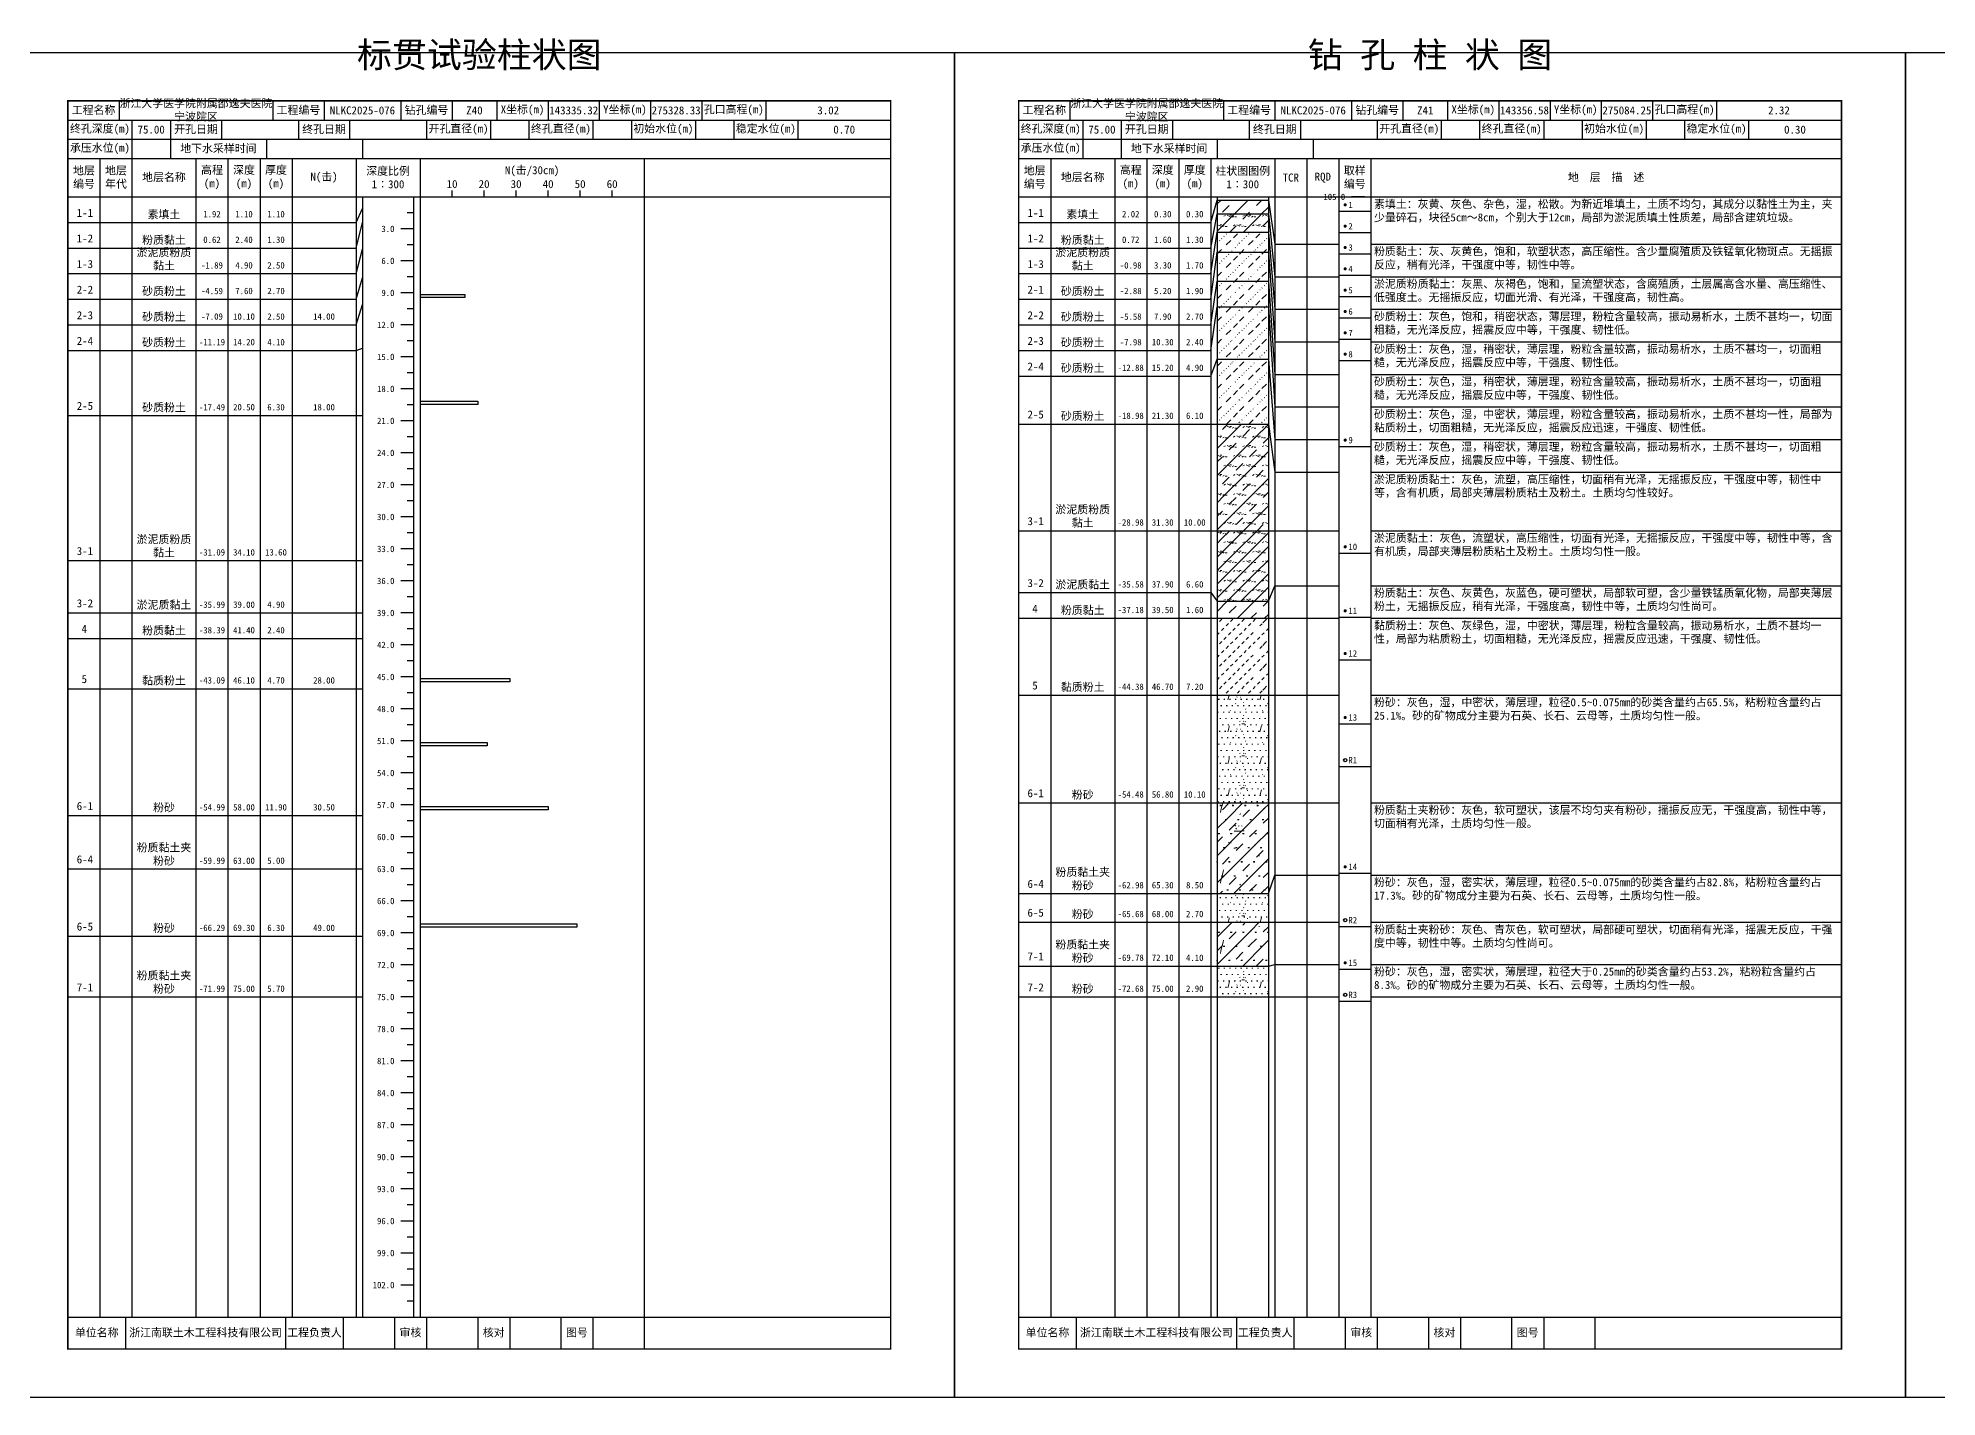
# Model space of a CAD drawing. Extents: x 297 to 65340, y 0 to 425.
# Drawn here: x 44264 to 44857, y 0 to 425 of the extents above; entities that cross this region are included whole.
import ezdxf
from ezdxf.enums import TextEntityAlignment as Align

# ---------------------------------------------------------------- set-up
doc = ezdxf.new("R2010")
doc.units = 0
doc.layers.get('0').update_dxf_attribs({"linetype": 'CONTINUOUS'})
doc.layers.add('FRAME', color=7, linetype='CONTINUOUS')
doc.layers.add('STRATUM', color=7, linetype='CONTINUOUS')
doc.layers.add('HATCH', color=7, linetype='CONTINUOUS', lineweight=13)
doc.styles.add('ST', font='')
doc.styles.get('ST').set_extended_font_data('SimSun')
pattern_1 = [(45, (0, 0), (-4.2426407, 4.2426407), [10, 0]), (45, (1.061, -3.182), (-2.12132034, 6.363961), [3, -3])]
pattern_2 = [(45, (0, 0), (-4.2426407, 4.2426407), [10, 0]), (45, (1.061, -3.182), (-2.12132034, 6.363961), [3, -3]), (26.565, (1.0741, -0.2536), (5.99982296, 5.99981224), [0.567, -12.849]), (0, (0.507, -0.2536), (0, 6), [0.567, -5.433]), (26.565, (-1.5813, 0), (5.99982296, 5.99981224), [0.567, -12.849]), (0, (-1.074, 0.2536), (0, 6), [0.567, -5.433]), (153.435, (0.5071, -0.2536), (-5.9998176, -5.36e-06), [1.134, -12.2826]), (26.565, (4.0741, 2.7464), (5.99982296, 5.99981224), [0.567, -12.849]), (0, (3.507, 2.7464), (0, 6), [0.567, -5.433]), (26.565, (1.4187, 3), (5.99982296, 5.99981224), [0.567, -12.849]), (0, (1.926, 3.2536), (0, 6), [0.567, -5.433]), (153.435, (3.5071, 2.7464), (-5.9998176, -5.36e-06), [1.134, -12.2826])]
pattern_3 = [(45.000006, (0, 0), (-7.3e-07, 6.99998237), [1.971956, -7.927535]), (45.000006, (2.813, 2.829), (-7.3e-07, 6.99998237), [1.99367, -7.905828]), (45.000006, (5.0675, 5.082), (-7.3e-07, 6.99998237), [1.813609, -8.085882]), (26.565052, (0, 3.5), (7.00000042, 7.00000017), [0.0965, -15.555976]), (36.869899, (0.7, 4.2), (6.999999835, 7.000000165), [0.197747, -34.802253]), (315.00001, (3.5, 6.976), (6.99998237, 1.2e-06), [0.033054, -9.866441]), (26.565052, (3.5, 0), (7.00000042, 7.00000017), [0.144749, -15.507727]), (26.565052, (4.2, 0.7), (7.00000042, 7.00000017), [0.10528, -15.547196]), (90.000004, (4.55, 1.05), (-7, -5e-07), [0.028767, -6.971233]), (26.565052, (4.9, 1.4), (7.00000042, 7.00000017), [0.091014, -31.213938]), (36.869899, (5.6, 2.1), (6.999999835, 7.000000165), [0.110692, -34.889308]), (45.000002, (6.3, 2.8), (-2.4e-07, 6.99998237), [0.109112, -9.790383]), (315.00001, (6.914, 3.548), (6.99998237, 1.2e-06), [0.033054, -9.866441]), (36.869898, (1.4, 4.9), (6.999999957, 7.000000043), [0.10224, -34.89776]), (53.130103, (2.1, 5.6), (13.999999763, 21.00000016), [0.134384, -34.865616]), (53.130103, (2.8, 6.3), (13.999999763, 21.00000016), [0.126246, -34.873754])]
pattern_4 = [(82.875, (-0.8346, -1.206), (0.00036925, 10.00017644), [0.08929, -80.53371]), (143.13, (-0.7336, -1.2818), (-29.99996427, 20.00005359), [0.12627, -49.87373]), (172.875, (-0.5564, -1.304), (-70.000245666, 9.99966033), [0.17857, -80.44443]), (206.565, (-0.378, -1.2147), (-9.99970493, -9.99968706), [0.19954, -22.16046]), (243.435, (-0.2887, -1.0363), (8.93e-06, -9.999696), [0.19954, -22.16146]), (255.964, (-0.1994, -0.679), (-0.00020004, -9.99950129), [0.36813, -40.86287]), (255.964, (0.1106, 0.561), (-0.00020004, -9.99950129), [1.27838, -39.95262]), (255.964, (0.179, 0.835), (-0.00020004, -9.99950129), [0.28235, -40.94865]), (216.87, (0.3694, 1.0892), (-9.99998214, -10.00001786), [0.12627, -49.87373]), (243.435, (0.2683, 1.0135), (8.93e-06, -9.999696), [0.19954, -22.16146]), (206.565, (0.548, 1.1785), (-9.99970493, -9.99968706), [0.19954, -22.16046]), (172.875, (0.725, 1.1563), (-70.000245666, 9.99966033), [0.17857, -80.44443]), (143.13, (0.826, 1.0806), (-29.99996427, 20.00005359), [0.12627, -49.87373]), (82.875, (0.815, 0.992), (0.00036925, 10.00017644), [0.08929, -80.53371]), (0, (-0.33, 0.34), (0, 10), [0.89286, -9.10714]), (0, (0.025, 0), (1, 2), [0, -1.75]), (0, (0, 0.025), (1, 2), [0, -1.75]), (0, (0, 0), (1, 2), [0, -1.75]), (0, (-0.025, 0), (1, 2), [0, -1.75]), (0, (0, -0.025), (1, 2), [0, -1.75])]
pattern_5 = [(82.875, (-1.8361, -2.6533), (0.00081235, 22.00038817), [0.196438, -177.174162]), (143.13, (-1.614, -2.82), (-65.9999214, 44.0001179), [0.277794, -109.722206]), (172.875, (-1.224, -2.8687), (-154.00054047, 21.99925272), [0.392854, -176.977746]), (206.565, (-0.831, -2.672), (-21.9993508, -21.9993115), [0.438988, -48.753012]), (243.435, (-0.635, -2.28), (1.96e-05, -21.9993312), [0.438988, -48.755212]), (255.964, (-0.4387, -1.494), (-0.0004401, -21.9989028), [0.809886, -89.898314]), (255.964, (0.2434, 1.2344), (-0.0004401, -21.9989028), [2.812436, -87.895764]), (255.964, (0.394, 1.837), (-0.0004401, -21.9989028), [0.62117, -90.08703]), (216.87, (0.8126, 2.3963), (-21.9999607, -22.0000393), [0.277794, -109.722206]), (243.435, (0.59, 2.23), (1.96e-05, -21.9993312), [0.438988, -48.755212]), (206.565, (1.205, 2.593), (-21.9993508, -21.9993115), [0.438988, -48.753012]), (172.875, (1.595, 2.544), (-154.00054047, 21.99925272), [0.392854, -176.977746]), (143.13, (1.8173, 2.3772), (-65.9999214, 44.0001179), [0.277794, -109.722206]), (82.875, (1.793, 2.1823), (0.00081235, 22.00038817), [0.196438, -177.174162]), (0, (-0.725, 0.748), (0, 22), [1.964292, -20.035708]), (0, (0.055, 0), (2.2, 4.4), [0, -3.85]), (0, (0, 0.055), (2.2, 4.4), [0, -3.85]), (0, (0, 0), (2.2, 4.4), [0, -3.85]), (0, (-0.055, 0), (2.2, 4.4), [0, -3.85]), (0, (0, -0.055), (2.2, 4.4), [0, -3.85])]

# ---------------------------------------------------------------- blocks, each defined once
blk = doc.blocks.new('SolidCircle')
at = {"const_width": 0.5}
blk.add_lwpolyline([(-0.25, 0, 1), (0.25, 0, 1)], format="xyb", close=True, dxfattribs=at)

msp = doc.modelspace()

# ---------------------------------------------------------------- hatches: boundary and pattern name
at = {"layer": 'HATCH'}
h = msp.add_hatch(dxfattribs=at)
h.set_pattern_fill('FZNT', color=256, style=0)
h.set_pattern_definition(pattern_1)
h.paths.add_polyline_path([(44648, 374), (44632, 374), (44632, 369.67), (44648, 369.67)])
h = msp.add_hatch(dxfattribs=at)
h.set_pattern_fill('YNFNT', color=256, style=0)
h.set_pattern_definition(pattern_2)
h.paths.add_polyline_path([(44648, 369.67), (44632, 369.67), (44632, 364), (44648, 364)])
h = msp.add_hatch(dxfattribs=at)
h.set_pattern_fill('SZFT', color=256, style=0)
h.set_pattern_definition(pattern_3)
h.paths.add_polyline_path([(44648, 364), (44632, 364), (44632, 357.67), (44648, 357.67)])
h = msp.add_hatch(dxfattribs=at)
h.set_pattern_fill('SZFT', color=256, style=0)
h.set_pattern_definition(pattern_3)
h.paths.add_polyline_path([(44648, 357.67), (44632, 357.67), (44632, 348.67), (44648, 348.67)])
h = msp.add_hatch(dxfattribs=at)
h.set_pattern_fill('SZFT', color=256, style=0)
h.set_pattern_definition(pattern_3)
h.paths.add_polyline_path([(44648, 348.67), (44632, 348.67), (44632, 340.67), (44648, 340.67)])
h = msp.add_hatch(dxfattribs=at)
h.set_pattern_fill('SZFT', color=256, style=0)
h.set_pattern_definition(pattern_3)
h.paths.add_polyline_path([(44648, 340.67), (44632, 340.67), (44632, 324.33), (44648, 324.33)])
h = msp.add_hatch(dxfattribs=at)
h.set_pattern_fill('SZFT', color=256, style=0)
h.set_pattern_definition(pattern_3)
h.paths.add_polyline_path([(44648, 324.33), (44632, 324.33), (44632, 304), (44648, 304)])
h = msp.add_hatch(dxfattribs=at)
h.set_pattern_fill('YNFNT', color=256, style=0)
h.set_pattern_definition(pattern_2)
h.paths.add_polyline_path([(44648, 304), (44632, 304), (44632, 270.67), (44648, 270.67)])
h = msp.add_hatch(dxfattribs=at)
h.set_pattern_fill('YNNT', color=256, style=0)
h.set_pattern_definition([(45, (0, 0), (-2.12132034, 2.12132034), [10, 0]), (26.565, (1.0741, -0.2536), (5.99982296, 5.99981224), [0.567, -12.849]), (0, (0.507, -0.2536), (0, 6), [0.567, -5.433]), (26.565, (-1.5813, 0), (5.99982296, 5.99981224), [0.567, -12.849]), (0, (-1.074, 0.2536), (0, 6), [0.567, -5.433]), (153.435, (0.5071, -0.2536), (-5.9998176, -5.36e-06), [1.134, -12.2826]), (26.565, (4.0741, 2.7464), (5.99982296, 5.99981224), [0.567, -12.849]), (0, (3.507, 2.7464), (0, 6), [0.567, -5.433]), (26.565, (1.4187, 3), (5.99982296, 5.99981224), [0.567, -12.849]), (0, (1.926, 3.2536), (0, 6), [0.567, -5.433]), (153.435, (3.5071, 2.7464), (-5.9998176, -5.36e-06), [1.134, -12.2826])])
h.paths.add_polyline_path([(44648, 270.67), (44632, 270.67), (44632, 248.67), (44648, 248.67)])
h = msp.add_hatch(dxfattribs=at)
h.set_pattern_fill('FZNT', color=256, style=0)
h.set_pattern_definition(pattern_1)
h.paths.add_polyline_path([(44648, 248.67), (44632, 248.67), (44632, 243.33), (44648, 243.33)])
h = msp.add_hatch(dxfattribs=at)
h.set_pattern_fill('NZFT', color=256, style=0)
h.set_pattern_definition([(45.000005, (0, 0), (-6e-07, 6.99998237), [0.947297, -8.952198]), (45.000005, (1.4, 1.4), (-6e-07, 6.99998237), [0.986898, -8.912597]), (45.000005, (2.8, 2.8), (-6e-07, 6.99998237), [1.060182, -8.839313]), (45.000005, (4.2, 4.2), (-6e-07, 6.99998237), [0.949178, -8.950318]), (45.000005, (5.6, 5.6), (-6e-07, 6.99998237), [1.036501, -8.862994]), (45.000005, (3.5, 0), (-6e-07, 6.99998237), [1.013348, -8.886147]), (45.000005, (4.9, 1.4), (-6e-07, 6.99998237), [1.078956, -12.120371]), (45.000005, (6.3, 2.8), (-6e-07, 6.99998237), [0.998824, -8.900671]), (45.000003, (0.7, 4.2), (-3.7e-07, 6.99998237), [1.05533, -8.844165]), (45.000003, (2.1, 5.6), (-3.7e-07, 6.99998237), [1.036501, -8.862994])])
h.paths.add_polyline_path([(44648, 243.33), (44632, 243.33), (44632, 219.33), (44648, 219.33)])
h = msp.add_hatch(dxfattribs=at)
h.set_pattern_fill('FS', color=256, style=0)
h.set_pattern_definition(pattern_4)
h.paths.add_polyline_path([(44648, 219.33), (44632, 219.33), (44632, 185.67), (44648, 185.67)])
h = msp.add_hatch(dxfattribs=at)
h.set_pattern_fill('FZNT', color=256, style=0)
h.set_pattern_definition(pattern_1)
h.paths.add_polyline_path([(44648, 185.67), (44632, 185.67), (44632, 157.33), (44648, 157.33)])
h = msp.add_hatch(dxfattribs=at)
h.set_pattern_fill('FS', color=256, scale=2.2, style=0)
h.set_pattern_definition(pattern_5)
h.paths.add_polyline_path([(44648, 185.67), (44632, 185.67), (44632, 157.33), (44648, 157.33)])
h = msp.add_hatch(dxfattribs=at)
h.set_pattern_fill('FS', color=256, style=0)
h.set_pattern_definition(pattern_4)
h.paths.add_polyline_path([(44648, 157.33), (44632, 157.33), (44632, 148.33), (44648, 148.33)])
h = msp.add_hatch(dxfattribs=at)
h.set_pattern_fill('FZNT', color=256, style=0)
h.set_pattern_definition(pattern_1)
h.paths.add_polyline_path([(44648, 148.33), (44632, 148.33), (44632, 134.67), (44648, 134.67)])
h = msp.add_hatch(dxfattribs=at)
h.set_pattern_fill('FS', color=256, scale=2.2, style=0)
h.set_pattern_definition(pattern_5)
h.paths.add_polyline_path([(44648, 148.33), (44632, 148.33), (44632, 134.67), (44648, 134.67)])
h = msp.add_hatch(dxfattribs=at)
h.set_pattern_fill('FS', color=256, style=0)
h.set_pattern_definition(pattern_4)
h.paths.add_polyline_path([(44648, 134.67), (44632, 134.67), (44632, 125), (44648, 125)])

# ---------------------------------------------------------------- linework, layer by layer
at = {"layer": 'FRAME', "color": 245, "linetype": 'Continuous'}
for points in [[(44253, 0), (44550, 0), (44550, 420), (44253, 420)], [(44550, 0), (44847, 0), (44847, 420), (44550, 420)], [(44847, 0), (45144, 0), (45144, 420), (44847, 420)]]:
    msp.add_lwpolyline(points, close=True, dxfattribs=at)
at = {"layer": 'FRAME', "linetype": 'Continuous', "const_width": 0.5}
for points in [[(44273, 15), (44530, 15), (44530, 405), (44273, 405)], [(44570, 15), (44827, 15), (44827, 405), (44570, 405)]]:
    msp.add_lwpolyline(points, close=True, dxfattribs=at)
at = {"layer": 'FRAME', "color": 0, "linetype": 'Continuous'}
for points in [[(44289, 405), (44289, 399)], [(44337, 405), (44337, 399)], [(44353, 405), (44353, 399)], [(44377, 405), (44377, 399)], [(44393, 405), (44393, 399)], [(44407, 405), (44407, 399)], [(44423, 405), (44423, 399)], [(44439, 405), (44439, 399)], [(44455, 405), (44455, 399)], [(44471, 405), (44471, 399)], [(44491, 405), (44491, 399)], [(44530, 405), (44530, 399)], [(44586, 405), (44586, 399)], [(44634, 405), (44634, 399)], [(44650, 405), (44650, 399)], [(44674, 405), (44674, 399)], [(44690, 405), (44690, 399)], [(44704, 405), (44704, 399)], [(44720, 405), (44720, 399)], [(44736, 405), (44736, 399)], [(44752, 405), (44752, 399)], [(44768, 405), (44768, 399)], [(44788, 405), (44788, 399)], [(44827, 405), (44827, 399)], [(44273, 399), (44530, 399)], [(44293, 399), (44293, 393)], [(44305, 399), (44305, 393)], [(44321, 399), (44321, 393)], [(44345, 399), (44345, 393)], [(44361, 399), (44361, 393)], [(44385, 399), (44385, 393)], [(44405, 399), (44405, 393)], [(44417, 399), (44417, 393)], [(44437, 399), (44437, 393)], [(44449, 399), (44449, 393)], [(44469, 399), (44469, 393)], [(44481, 399), (44481, 393)], [(44501, 399), (44501, 393)], [(44530, 399), (44530, 393)], [(44570, 399), (44827, 399)], [(44590, 399), (44590, 393)], [(44602, 399), (44602, 393)], [(44618, 399), (44618, 393)], [(44642, 399), (44642, 393)], [(44658, 399), (44658, 393)], [(44682, 399), (44682, 393)], [(44702, 399), (44702, 393)], [(44714, 399), (44714, 393)], [(44734, 399), (44734, 393)], [(44746, 399), (44746, 393)], [(44766, 399), (44766, 393)], [(44778, 399), (44778, 393)], [(44798, 399), (44798, 393)], [(44827, 399), (44827, 393)], [(44273, 393), (44530, 393)], [(44293, 393), (44293, 387)], [(44305, 393), (44305, 387)], [(44335, 393), (44335, 387)], [(44365, 393), (44365, 387)], [(44570, 393), (44827, 393)], [(44590, 393), (44590, 387)], [(44602, 393), (44602, 387)], [(44632, 393), (44632, 387)], [(44662, 393), (44662, 387)], [(44273, 387), (44530, 387)], [(44283, 387), (44283, 25)], [(44293, 387), (44293, 25)], [(44313, 387), (44313, 25)], [(44323, 387), (44323, 25)], [(44333, 387), (44333, 25)], [(44343, 387), (44343, 25)], [(44363, 387), (44363, 25)], [(44383, 387), (44383, 25)], [(44453, 387), (44453, 25)], [(44570, 387), (44827, 387)], [(44580, 387), (44580, 25)], [(44600, 387), (44600, 25)], [(44610, 387), (44610, 25)], [(44620, 387), (44620, 25)], [(44630, 387), (44630, 25)], [(44650, 387), (44650, 25)], [(44660, 387), (44660, 25)], [(44670, 387), (44670, 25)], [(44680, 387), (44680, 25)], [(44827, 387), (44827, 25)], [(44273, 375), (44530, 375)], [(44365, 375), (44365, 25)], [(44381, 375), (44381, 25)], [(44393, 375), (44393, 377)], [(44403, 375), (44403, 377)], [(44413, 375), (44413, 377)], [(44423, 375), (44423, 377)], [(44433, 375), (44433, 377)], [(44443, 375), (44443, 377)], [(44570, 375), (44827, 375)], [(44632, 375), (44632, 25)], [(44648, 375), (44648, 25)], [(44273, 25), (44530, 25)], [(44291, 25), (44291, 15)], [(44341, 25), (44341, 15)], [(44359, 25), (44359, 15)], [(44375, 25), (44375, 15)], [(44385, 25), (44385, 15)], [(44401, 25), (44401, 15)], [(44411, 25), (44411, 15)], [(44427, 25), (44427, 15)], [(44437, 25), (44437, 15)], [(44453, 25), (44453, 15)], [(44570, 25), (44827, 25)], [(44588, 25), (44588, 15)], [(44638, 25), (44638, 15)], [(44656, 25), (44656, 15)], [(44672, 25), (44672, 15)], [(44682, 25), (44682, 15)], [(44698, 25), (44698, 15)], [(44708, 25), (44708, 15)], [(44724, 25), (44724, 15)], [(44734, 25), (44734, 15)], [(44750, 25), (44750, 15)]]:
    msp.add_lwpolyline(points, dxfattribs=at)
at = {"layer": 'STRATUM', "linetype": 'Continuous'}
for points in [[(44630, 367), (44632, 374), (44648, 374), (44650, 360.23)], [(44678, 375), (44674, 375)], [(44363, 367), (44365, 371.33)], [(44381, 370), (44379, 370)], [(44630, 359), (44632, 369.67), (44648, 369.67), (44650, 350.06)], [(44670, 370.5), (44680, 370.5)], [(44273, 367), (44283, 367)], [(44283, 367), (44293, 367)], [(44293, 367), (44313, 367)], [(44313, 367), (44323, 367)], [(44323, 367), (44333, 367)], [(44333, 367), (44343, 367)], [(44343, 367), (44363, 367)], [(44363, 359), (44365, 367)], [(44381, 365), (44377, 365)], [(44570, 367), (44580, 367)], [(44580, 367), (44600, 367)], [(44600, 367), (44610, 367)], [(44610, 367), (44620, 367)], [(44620, 367), (44630, 367)], [(44630, 351), (44632, 364), (44648, 364), (44650, 339.88)], [(44670, 363.83), (44680, 363.83)], [(44273, 359), (44283, 359)], [(44283, 359), (44293, 359)], [(44293, 359), (44313, 359)], [(44313, 359), (44323, 359)], [(44323, 359), (44333, 359)], [(44333, 359), (44343, 359)], [(44343, 359), (44363, 359)], [(44363, 351), (44365, 358.67)], [(44381, 360), (44379, 360)], [(44570, 359), (44580, 359)], [(44580, 359), (44600, 359)], [(44600, 359), (44610, 359)], [(44610, 359), (44620, 359)], [(44620, 359), (44630, 359)], [(44630, 343), (44632, 357.67), (44648, 357.67), (44650, 329.7)], [(44650, 360.23), (44660, 360.23)], [(44660, 360.23), (44670, 360.23)], [(44670, 357.17), (44680, 357.17)], [(44680, 360.23), (44827, 360.23)], [(44273, 351), (44283, 351)], [(44283, 351), (44293, 351)], [(44293, 351), (44313, 351)], [(44313, 351), (44323, 351)], [(44323, 351), (44333, 351)], [(44333, 351), (44343, 351)], [(44343, 351), (44363, 351)], [(44381, 355), (44377, 355)], [(44570, 351), (44580, 351)], [(44580, 351), (44600, 351)], [(44600, 351), (44610, 351)], [(44610, 351), (44620, 351)], [(44620, 351), (44630, 351)], [(44650, 350.06), (44660, 350.06)], [(44660, 350.06), (44670, 350.06)], [(44670, 350.5), (44680, 350.5)], [(44680, 350.06), (44827, 350.06)], [(44363, 343), (44365, 349.67)], [(44381, 345), (44377, 345)], [(44381, 350), (44379, 350)], [(44383, 344.5), (44397, 344.5), (44397, 343.5), (44383, 343.5)], [(44630, 335), (44632, 348.67), (44648, 348.67), (44650, 319.53)], [(44273, 343), (44283, 343)], [(44283, 343), (44293, 343)], [(44293, 343), (44313, 343)], [(44313, 343), (44323, 343)], [(44323, 343), (44333, 343)], [(44333, 343), (44343, 343)], [(44343, 343), (44363, 343)], [(44363, 335), (44365, 341.33)], [(44381, 340), (44379, 340)], [(44570, 343), (44580, 343)], [(44580, 343), (44600, 343)], [(44600, 343), (44610, 343)], [(44610, 343), (44620, 343)], [(44620, 343), (44630, 343)], [(44630, 327), (44632, 340.67), (44648, 340.67), (44650, 309.35)], [(44650, 339.88), (44660, 339.88)], [(44660, 339.88), (44670, 339.88)], [(44670, 343.83), (44680, 343.83)], [(44680, 339.88), (44827, 339.88)], [(44273, 335), (44283, 335)], [(44283, 335), (44293, 335)], [(44293, 335), (44313, 335)], [(44313, 335), (44323, 335)], [(44323, 335), (44333, 335)], [(44333, 335), (44343, 335)], [(44343, 335), (44363, 335)], [(44381, 335), (44377, 335)], [(44570, 335), (44580, 335)], [(44580, 335), (44600, 335)], [(44600, 335), (44610, 335)], [(44610, 335), (44620, 335)], [(44620, 335), (44630, 335)], [(44670, 337.17), (44680, 337.17)], [(44273, 327), (44283, 327)], [(44283, 327), (44293, 327)], [(44293, 327), (44313, 327)], [(44313, 327), (44323, 327)], [(44323, 327), (44333, 327)], [(44333, 327), (44343, 327)], [(44343, 327), (44363, 327)], [(44363, 327), (44365, 327.67)], [(44381, 330), (44379, 330)], [(44570, 327), (44580, 327)], [(44580, 327), (44600, 327)], [(44600, 327), (44610, 327)], [(44610, 327), (44620, 327)], [(44620, 327), (44630, 327)], [(44650, 329.7), (44660, 329.7)], [(44660, 329.7), (44670, 329.7)], [(44670, 330.5), (44680, 330.5)], [(44680, 329.7), (44827, 329.7)], [(44381, 325), (44377, 325)], [(44630, 319), (44632, 324.33), (44648, 324.33), (44650, 299.17)], [(44670, 323.83), (44680, 323.83)], [(44381, 315), (44377, 315)], [(44381, 320), (44379, 320)], [(44570, 319), (44580, 319)], [(44580, 319), (44600, 319)], [(44600, 319), (44610, 319)], [(44610, 319), (44620, 319)], [(44620, 319), (44630, 319)], [(44650, 319.53), (44660, 319.53)], [(44660, 319.53), (44670, 319.53)], [(44680, 319.53), (44827, 319.53)], [(44381, 310), (44379, 310)], [(44383, 311.17), (44401, 311.17), (44401, 310.17), (44383, 310.17)], [(44650, 309.35), (44660, 309.35)], [(44660, 309.35), (44670, 309.35)], [(44680, 309.35), (44827, 309.35)], [(44273, 306.67), (44283, 306.67)], [(44283, 306.67), (44293, 306.67)], [(44293, 306.67), (44313, 306.67)], [(44313, 306.67), (44323, 306.67)], [(44323, 306.67), (44333, 306.67)], [(44333, 306.67), (44343, 306.67)], [(44343, 306.67), (44363, 306.67)], [(44363, 306.67), (44365, 306.67)], [(44381, 305), (44377, 305)], [(44570, 304), (44580, 304)], [(44580, 304), (44600, 304)], [(44600, 304), (44610, 304)], [(44610, 304), (44620, 304)], [(44620, 304), (44630, 304)], [(44630, 304), (44632, 304), (44648, 304), (44650, 289)], [(44381, 300), (44379, 300)], [(44650, 299.17), (44660, 299.17)], [(44660, 299.17), (44670, 299.17)], [(44670, 297), (44680, 297)], [(44680, 299.17), (44827, 299.17)], [(44381, 295), (44377, 295)], [(44381, 285), (44377, 285)], [(44381, 290), (44379, 290)], [(44650, 289), (44660, 289)], [(44660, 289), (44670, 289)], [(44680, 289), (44827, 289)], [(44381, 280), (44379, 280)], [(44381, 275), (44377, 275)], [(44381, 270), (44379, 270)], [(44570, 270.67), (44580, 270.67)], [(44580, 270.67), (44600, 270.67)], [(44600, 270.67), (44610, 270.67)], [(44610, 270.67), (44620, 270.67)], [(44620, 270.67), (44630, 270.67)], [(44630, 270.67), (44632, 270.67), (44648, 270.67), (44650, 270.67)], [(44650, 270.67), (44660, 270.67)], [(44660, 270.67), (44670, 270.67)], [(44680, 270.67), (44827, 270.67)], [(44273, 261.33), (44283, 261.33)], [(44283, 261.33), (44293, 261.33)], [(44293, 261.33), (44313, 261.33)], [(44313, 261.33), (44323, 261.33)], [(44323, 261.33), (44333, 261.33)], [(44333, 261.33), (44343, 261.33)], [(44343, 261.33), (44363, 261.33)], [(44363, 261.33), (44365, 261.33)], [(44381, 265), (44377, 265)], [(44670, 263.67), (44680, 263.67)], [(44381, 260), (44379, 260)], [(44381, 255), (44377, 255)], [(44381, 250), (44379, 250)], [(44570, 251.33), (44580, 251.33)], [(44580, 251.33), (44600, 251.33)], [(44600, 251.33), (44610, 251.33)], [(44610, 251.33), (44620, 251.33)], [(44620, 251.33), (44630, 251.33)], [(44630, 251.33), (44632, 248.67), (44648, 248.67), (44650, 253.51)], [(44650, 253.51), (44660, 253.51)], [(44660, 253.51), (44670, 253.51)], [(44680, 253.51), (44827, 253.51)], [(44273, 245), (44283, 245)], [(44283, 245), (44293, 245)], [(44293, 245), (44313, 245)], [(44313, 245), (44323, 245)], [(44323, 245), (44333, 245)], [(44333, 245), (44343, 245)], [(44343, 245), (44363, 245)], [(44363, 245), (44365, 245)], [(44381, 245), (44377, 245)], [(44570, 243.33), (44580, 243.33)], [(44580, 243.33), (44600, 243.33)], [(44600, 243.33), (44610, 243.33)], [(44610, 243.33), (44620, 243.33)], [(44620, 243.33), (44630, 243.33)], [(44630, 243.33), (44632, 243.33), (44648, 243.33), (44650, 243.33)], [(44650, 243.33), (44660, 243.33)], [(44660, 243.33), (44670, 243.33)], [(44670, 243.67), (44680, 243.67)], [(44680, 243.33), (44827, 243.33)], [(44381, 240), (44379, 240)], [(44273, 237), (44283, 237)], [(44283, 237), (44293, 237)], [(44293, 237), (44313, 237)], [(44313, 237), (44323, 237)], [(44323, 237), (44333, 237)], [(44333, 237), (44343, 237)], [(44343, 237), (44363, 237)], [(44363, 237), (44365, 237)], [(44381, 235), (44377, 235)], [(44381, 230), (44379, 230)], [(44670, 230.33), (44680, 230.33)], [(44273, 221.33), (44283, 221.33)], [(44283, 221.33), (44293, 221.33)], [(44293, 221.33), (44313, 221.33)], [(44313, 221.33), (44323, 221.33)], [(44323, 221.33), (44333, 221.33)], [(44333, 221.33), (44343, 221.33)], [(44343, 221.33), (44363, 221.33)], [(44363, 221.33), (44365, 221.33)], [(44381, 225), (44377, 225)], [(44381, 220), (44379, 220)], [(44383, 224.5), (44411, 224.5), (44411, 223.5), (44383, 223.5)], [(44381, 215), (44377, 215)], [(44570, 219.33), (44580, 219.33)], [(44580, 219.33), (44600, 219.33)], [(44600, 219.33), (44610, 219.33)], [(44610, 219.33), (44620, 219.33)], [(44620, 219.33), (44630, 219.33)], [(44630, 219.33), (44632, 219.33), (44648, 219.33), (44650, 219.33)], [(44650, 219.33), (44660, 219.33)], [(44660, 219.33), (44670, 219.33)], [(44680, 219.33), (44827, 219.33)], [(44381, 210), (44379, 210)], [(44670, 210.33), (44680, 210.33)], [(44381, 205), (44377, 205)], [(44383, 204.5), (44404, 204.5), (44404, 203.5), (44383, 203.5)], [(44381, 200), (44379, 200)], [(44670, 197), (44680, 197)], [(44381, 195), (44377, 195)], [(44381, 190), (44379, 190)], [(44381, 185), (44377, 185)], [(44383, 184.5), (44423, 184.5), (44423, 183.5), (44383, 183.5)], [(44570, 185.67), (44580, 185.67)], [(44580, 185.67), (44600, 185.67)], [(44600, 185.67), (44610, 185.67)], [(44610, 185.67), (44620, 185.67)], [(44620, 185.67), (44630, 185.67)], [(44630, 185.67), (44632, 185.67), (44648, 185.67), (44650, 185.67)], [(44650, 185.67), (44660, 185.67)], [(44660, 185.67), (44670, 185.67)], [(44680, 185.67), (44827, 185.67)], [(44273, 181.67), (44283, 181.67)], [(44283, 181.67), (44293, 181.67)], [(44293, 181.67), (44313, 181.67)], [(44313, 181.67), (44323, 181.67)], [(44323, 181.67), (44333, 181.67)], [(44333, 181.67), (44343, 181.67)], [(44343, 181.67), (44363, 181.67)], [(44363, 181.67), (44365, 181.67)], [(44381, 180), (44379, 180)], [(44381, 175), (44377, 175)], [(44381, 170), (44379, 170)], [(44273, 165), (44283, 165)], [(44283, 165), (44293, 165)], [(44293, 165), (44313, 165)], [(44313, 165), (44323, 165)], [(44323, 165), (44333, 165)], [(44333, 165), (44343, 165)], [(44343, 165), (44363, 165)], [(44363, 165), (44365, 165)], [(44381, 165), (44377, 165)], [(44630, 157.33), (44632, 157.33), (44648, 157.33), (44650, 163.1)], [(44650, 163.1), (44660, 163.1)], [(44660, 163.1), (44670, 163.1)], [(44670, 163.67), (44680, 163.67)], [(44680, 163.1), (44827, 163.1)], [(44381, 155), (44377, 155)], [(44381, 160), (44379, 160)], [(44570, 157.33), (44580, 157.33)], [(44580, 157.33), (44600, 157.33)], [(44600, 157.33), (44610, 157.33)], [(44610, 157.33), (44620, 157.33)], [(44620, 157.33), (44630, 157.33)], [(44381, 150), (44379, 150)], [(44570, 148.33), (44580, 148.33)], [(44580, 148.33), (44600, 148.33)], [(44600, 148.33), (44610, 148.33)], [(44610, 148.33), (44620, 148.33)], [(44620, 148.33), (44630, 148.33)], [(44630, 148.33), (44632, 148.33), (44648, 148.33), (44650, 148.33)], [(44650, 148.33), (44660, 148.33)], [(44660, 148.33), (44670, 148.33)], [(44680, 148.33), (44827, 148.33)], [(44273, 144), (44283, 144)], [(44283, 144), (44293, 144)], [(44293, 144), (44313, 144)], [(44313, 144), (44323, 144)], [(44323, 144), (44333, 144)], [(44333, 144), (44343, 144)], [(44343, 144), (44363, 144)], [(44363, 144), (44365, 144)], [(44381, 145), (44377, 145)], [(44383, 147.83), (44432, 147.83), (44432, 146.83), (44383, 146.83)], [(44670, 147), (44680, 147)], [(44381, 140), (44379, 140)], [(44381, 135), (44377, 135)], [(44570, 134.67), (44580, 134.67)], [(44580, 134.67), (44600, 134.67)], [(44600, 134.67), (44610, 134.67)], [(44610, 134.67), (44620, 134.67)], [(44620, 134.67), (44630, 134.67)], [(44630, 134.67), (44632, 134.67), (44648, 134.67), (44650, 135.18)], [(44650, 135.18), (44660, 135.18)], [(44660, 135.18), (44670, 135.18)], [(44670, 133.67), (44680, 133.67)], [(44680, 135.18), (44827, 135.18)], [(44273, 125), (44283, 125)], [(44283, 125), (44293, 125)], [(44293, 125), (44313, 125)], [(44313, 125), (44323, 125)], [(44323, 125), (44333, 125)], [(44333, 125), (44343, 125)], [(44343, 125), (44363, 125)], [(44363, 125), (44365, 125)], [(44381, 125), (44377, 125)], [(44381, 130), (44379, 130)], [(44570, 125), (44580, 125)], [(44580, 125), (44600, 125)], [(44600, 125), (44610, 125)], [(44610, 125), (44620, 125)], [(44620, 125), (44630, 125)], [(44630, 125), (44632, 125), (44648, 125), (44650, 125)], [(44650, 125), (44660, 125)], [(44660, 125), (44670, 125)], [(44680, 125), (44827, 125)], [(44381, 120), (44379, 120)], [(44670, 123.67), (44680, 123.67)], [(44381, 115), (44377, 115)], [(44381, 110), (44379, 110)], [(44381, 105), (44377, 105)], [(44381, 95), (44377, 95)], [(44381, 100), (44379, 100)], [(44381, 90), (44379, 90)], [(44381, 85), (44377, 85)], [(44381, 80), (44379, 80)], [(44381, 75), (44377, 75)], [(44381, 70), (44379, 70)], [(44381, 65), (44377, 65)], [(44381, 60), (44379, 60)], [(44381, 55), (44377, 55)], [(44381, 50), (44379, 50)], [(44381, 45), (44377, 45)], [(44381, 40), (44379, 40)], [(44381, 35), (44377, 35)], [(44381, 30), (44379, 30)]]:
    msp.add_lwpolyline(points, dxfattribs=at)
at = {"layer": 'STRATUM'}
for centre in [(44672, 199), (44672, 149), (44672, 125.67)]:
    msp.add_circle(centre, 0.5, dxfattribs=at)

# ---------------------------------------------------------------- block references
for p in [(44672, 372.5), (44672, 365.83), (44672, 359.17), (44672, 352.5), (44672, 345.83), (44672, 339.17), (44672, 332.5), (44672, 325.83), (44672, 299), (44672, 265.67), (44672, 245.67), (44672, 232.33), (44672, 212.33), (44672, 165.67), (44672, 135.67)]:
    msp.add_blockref('SolidCircle', p, dxfattribs=at)

# ---------------------------------------------------------------- texts
at = {"layer": 'FRAME', "style": 'ST'}
for s, p in [('标贯试验柱状图', (44401.5, 413)), ('钻 孔 柱 状 图', (44698.5, 413))]:
    msp.add_text(s, height=8, dxfattribs=at).set_placement(p, align=Align.BOTTOM_CENTER)
for s, p in [('10', (44393, 379)), ('20', (44403, 379)), ('30', (44413, 379)), ('40', (44423, 379)), ('50', (44433, 379)), ('60', (44443, 379))]:
    msp.add_text(s, height=2.5, dxfattribs=at).set_placement(p, align=Align.MIDDLE_CENTER)
at = {"layer": 'FRAME', "char_height": 2.5, "attachment_point": 5, "style": 'ST'}
for s, insert, width in [('工程名称', (44281, 402), 16), ('浙江大学医学院附属邵逸夫医院宁波院区', (44313, 402), 48), ('工程编号', (44345, 402), 16), ('钻孔编号', (44385, 402), 16), ('X坐标(m)', (44415, 402), 16), ('Y坐标(m)', (44447, 402), 16), ('孔口高程(m)', (44481, 402), 20), ('工程名称', (44578, 402), 16), ('浙江大学医学院附属邵逸夫医院宁波院区', (44610, 402), 48), ('工程编号', (44642, 402), 16), ('钻孔编号', (44682, 402), 16), ('X坐标(m)', (44712, 402), 16), ('Y坐标(m)', (44744, 402), 16), ('孔口高程(m)', (44778, 402), 20), ('终孔深度(m)', (44283, 396), 20), ('开孔日期', (44313, 396), 16), ('终孔日期', (44353, 396), 16), ('NLKC2025-076', (44365, 402), 24), ('开孔直径(m)', (44395, 396), 20), ('Z40', (44400, 402), 14), ('终孔直径(m)', (44427, 396), 20), ('143335.32', (44431, 402), 16), ('初始水位(m)', (44459, 396), 20), ('275328.33', (44463, 402), 16), ('稳定水位(m)', (44491, 396), 20), ('3.02', (44510.5, 402), 39), ('终孔深度(m)', (44580, 396), 20), ('开孔日期', (44610, 396), 16), ('终孔日期', (44650, 396), 16), ('NLKC2025-076', (44662, 402), 24), ('开孔直径(m)', (44692, 396), 20), ('Z41', (44697, 402), 14), ('终孔直径(m)', (44724, 396), 20), ('143356.58', (44728, 402), 16), ('初始水位(m)', (44756, 396), 20), ('275084.25', (44760, 402), 16), ('稳定水位(m)', (44788, 396), 20), ('2.32', (44807.5, 402), 39), ('承压水位(m)', (44283, 390), 20), ('75.00', (44299, 396), 12), ('地下水采样时间', (44320, 390), 30), ('0.70', (44515.5, 396), 29), ('承压水位(m)', (44580, 390), 20), ('75.00', (44596, 396), 12), ('地下水采样时间', (44617, 390), 30), ('0.30', (44812.5, 396), 29), ('地层编号', (44278, 381), 10), ('地层年代', (44288, 381), 10), ('地层名称', (44303, 381), 20), ('高程\\P(m)', (44318, 381), 10), ('深度\\P(m)', (44328, 381), 10), ('厚度\\P(m)', (44338, 381), 10), ('N(击)', (44353, 381), 20), ('深度比例\\P1∶300', (44373, 381), 20), ('N(击/30cm)', (44418, 383), 70), ('地层编号', (44575, 381), 10), ('地层名称', (44590, 381), 20), ('高程\\P(m)', (44605, 381), 10), ('深度\\P(m)', (44615, 381), 10), ('厚度\\P(m)', (44625, 381), 10), ('柱状图图例\\P1∶300', (44640, 381), 20), ('TCR', (44655, 381), 10), ('RQD', (44665, 381), 10), ('取样编号', (44675, 381), 10), ('地  层  描  述', (44753.5, 381), 147), ('单位名称', (44282, 20), 18), ('浙江南联土木工程科技有限公司', (44316, 20), 50), ('工程负责人', (44350, 20), 18), ('审核', (44380, 20), 10), ('核对', (44406, 20), 10), ('图号', (44432, 20), 10), ('单位名称', (44579, 20), 18), ('浙江南联土木工程科技有限公司', (44613, 20), 50), ('工程负责人', (44647, 20), 18), ('审核', (44677, 20), 10), ('核对', (44703, 20), 10), ('图号', (44729, 20), 10)]:
    msp.add_mtext(s, dxfattribs=dict(at, insert=insert, width=width))
at = {"layer": 'STRATUM', "style": 'ST'}
for s, p in [('105.0', (44672, 375)), ('3.0', (44375, 365)), ('6.0', (44375, 355)), ('9.0', (44375, 345)), ('12.0', (44375, 335)), ('15.0', (44375, 325)), ('18.0', (44375, 315)), ('21.0', (44375, 305)), ('24.0', (44375, 295)), ('27.0', (44375, 285)), ('30.0', (44375, 275)), ('33.0', (44375, 265)), ('36.0', (44375, 255)), ('39.0', (44375, 245)), ('42.0', (44375, 235)), ('45.0', (44375, 225)), ('48.0', (44375, 215)), ('51.0', (44375, 205)), ('54.0', (44375, 195)), ('57.0', (44375, 185)), ('60.0', (44375, 175)), ('63.0', (44375, 165)), ('66.0', (44375, 155)), ('69.0', (44375, 145)), ('72.0', (44375, 135)), ('75.0', (44375, 125)), ('78.0', (44375, 115)), ('81.0', (44375, 105)), ('84.0', (44375, 95)), ('87.0', (44375, 85)), ('90.0', (44375, 75)), ('93.0', (44375, 65)), ('96.0', (44375, 55)), ('99.0', (44375, 45)), ('102.0', (44375, 35))]:
    msp.add_text(s, height=2, dxfattribs=at).set_placement(p, align=Align.MIDDLE_RIGHT)
for s, height, p in [('1-1', 2.5, (44275.75, 370)), ('1-1', 2.5, (44572.75, 370)), ('1', 2, (44673, 372.5)), ('1-2', 2.5, (44275.75, 362)), ('1-2', 2.5, (44572.75, 362)), ('2', 2, (44673, 365.83)), ('3', 2, (44673, 359.17)), ('1-3', 2.5, (44275.75, 354)), ('1-3', 2.5, (44572.75, 354)), ('4', 2, (44673, 352.5)), ('2-2', 2.5, (44275.75, 346)), ('2-1', 2.5, (44572.75, 346)), ('5', 2, (44673, 345.83)), ('2-3', 2.5, (44275.75, 338)), ('2-2', 2.5, (44572.75, 338)), ('6', 2, (44673, 339.17)), ('7', 2, (44673, 332.5)), ('2-4', 2.5, (44275.75, 330)), ('2-3', 2.5, (44572.75, 330)), ('8', 2, (44673, 325.83)), ('2-4', 2.5, (44572.75, 322)), ('2-5', 2.5, (44275.75, 309.67)), ('2-5', 2.5, (44572.75, 307)), ('9', 2, (44673, 299)), ('3-1', 2.5, (44572.75, 273.67)), ('3-1', 2.5, (44275.75, 264.33)), ('10', 2, (44673, 265.67)), ('3-2', 2.5, (44572.75, 254.33)), ('3-2', 2.5, (44275.75, 248)), ('4', 2.5, (44574.25, 246.33)), ('11', 2, (44673, 245.67)), ('4', 2.5, (44277.25, 240)), ('12', 2, (44673, 232.33)), ('5', 2.5, (44277.25, 224.33)), ('5', 2.5, (44574.25, 222.33)), ('13', 2, (44673, 212.33)), ('R1', 2, (44673, 199)), ('6-1', 2.5, (44572.75, 188.67)), ('6-1', 2.5, (44275.75, 184.67)), ('6-4', 2.5, (44275.75, 168)), ('14', 2, (44673, 165.67)), ('6-4', 2.5, (44572.75, 160.33)), ('6-5', 2.5, (44572.75, 151.33)), ('R2', 2, (44673, 149)), ('6-5', 2.5, (44275.75, 147)), ('7-1', 2.5, (44572.75, 137.67)), ('15', 2, (44673, 135.67)), ('7-1', 2.5, (44275.75, 128)), ('7-2', 2.5, (44572.75, 128)), ('R3', 2, (44673, 125.67))]:
    msp.add_text(s, height=height, dxfattribs=at).set_placement(p, align=Align.MIDDLE_LEFT)
for s, p in [('1.92', (44318, 368)), ('1.10', (44328, 368)), ('1.10', (44338, 368)), ('2.02', (44605, 368)), ('0.30', (44615, 368)), ('0.30', (44625, 368)), ('0.62', (44318, 360)), ('2.40', (44328, 360)), ('1.30', (44338, 360)), ('0.72', (44605, 360)), ('1.60', (44615, 360)), ('1.30', (44625, 360)), ('-1.89', (44318, 352)), ('4.90', (44328, 352)), ('2.50', (44338, 352)), ('-0.98', (44605, 352)), ('3.30', (44615, 352)), ('1.70', (44625, 352)), ('-4.59', (44318, 344)), ('7.60', (44328, 344)), ('2.70', (44338, 344)), ('-2.88', (44605, 344)), ('5.20', (44615, 344)), ('1.90', (44625, 344)), ('-7.09', (44318, 336)), ('10.10', (44328, 336)), ('2.50', (44338, 336)), ('14.00', (44353, 336)), ('-5.58', (44605, 336)), ('7.90', (44615, 336)), ('2.70', (44625, 336)), ('-11.19', (44318, 328)), ('14.20', (44328, 328)), ('4.10', (44338, 328)), ('-7.98', (44605, 328)), ('10.30', (44615, 328)), ('2.40', (44625, 328)), ('-12.88', (44605, 320)), ('15.20', (44615, 320)), ('4.90', (44625, 320)), ('-17.49', (44318, 307.67)), ('20.50', (44328, 307.67)), ('6.30', (44338, 307.67)), ('18.00', (44353, 307.67)), ('-18.98', (44605, 305)), ('21.30', (44615, 305)), ('6.10', (44625, 305)), ('-28.98', (44605, 271.67)), ('31.30', (44615, 271.67)), ('10.00', (44625, 271.67)), ('-31.09', (44318, 262.33)), ('34.10', (44328, 262.33)), ('13.60', (44338, 262.33)), ('-35.58', (44605, 252.33)), ('37.90', (44615, 252.33)), ('6.60', (44625, 252.33)), ('-35.99', (44318, 246)), ('39.00', (44328, 246)), ('4.90', (44338, 246)), ('-37.18', (44605, 244.33)), ('39.50', (44615, 244.33)), ('1.60', (44625, 244.33)), ('-38.39', (44318, 238)), ('41.40', (44328, 238)), ('2.40', (44338, 238)), ('-43.09', (44318, 222.33)), ('46.10', (44328, 222.33)), ('4.70', (44338, 222.33)), ('28.00', (44353, 222.33)), ('-44.38', (44605, 220.33)), ('46.70', (44615, 220.33)), ('7.20', (44625, 220.33)), ('-54.99', (44318, 182.67)), ('58.00', (44328, 182.67)), ('11.90', (44338, 182.67)), ('30.50', (44353, 182.67)), ('-54.48', (44605, 186.67)), ('56.80', (44615, 186.67)), ('10.10', (44625, 186.67)), ('-59.99', (44318, 166)), ('63.00', (44328, 166)), ('5.00', (44338, 166)), ('-62.98', (44605, 158.33)), ('65.30', (44615, 158.33)), ('8.50', (44625, 158.33)), ('-65.68', (44605, 149.33)), ('68.00', (44615, 149.33)), ('2.70', (44625, 149.33)), ('-66.29', (44318, 145)), ('69.30', (44328, 145)), ('6.30', (44338, 145)), ('49.00', (44353, 145)), ('-69.78', (44605, 135.67)), ('72.10', (44615, 135.67)), ('4.10', (44625, 135.67)), ('-71.99', (44318, 126)), ('75.00', (44328, 126)), ('5.70', (44338, 126)), ('-72.68', (44605, 126)), ('75.00', (44615, 126)), ('2.90', (44625, 126))]:
    msp.add_text(s, height=2, dxfattribs=at).set_placement(p, align=Align.BOTTOM_CENTER)
at = {"layer": 'STRATUM', "char_height": 2.5, "style": 'ST'}
for s, insert, width, attachment_point in [('素填土：灰黄、灰色、杂色，湿，松散。为新近堆填土，土质不均匀，其成分以黏性土为主，夹少量碎石，块径5cm～8cm，个别大于12cm，局部为淤泥质填土性质差，局部含建筑垃圾。', (44681, 374), 146, 1), ('素填土', (44303, 368), 20, 8), ('素填土', (44590, 368), 20, 8), ('粉质黏土', (44303, 360), 20, 8), ('粉质黏土', (44590, 360), 20, 8), ('淤泥质粉质黏土', (44303, 352), 20, 8), ('淤泥质粉质黏土', (44590, 352), 20, 8), ('粉质黏土：灰、灰黄色，饱和，软塑状态，高压缩性。含少量腐殖质及铁锰氧化物斑点。无摇振反应，稍有光泽，干强度中等，韧性中等。', (44681, 359.23), 146, 1), ('砂质粉土', (44303, 344), 20, 8), ('砂质粉土', (44590, 344), 20, 8), ('淤泥质粉质黏土：灰黑、灰褐色，饱和，呈流塑状态，含腐殖质，土层属高含水量、高压缩性、低强度土。无摇振反应，切面光滑、有光泽，干强度高，韧性高。', (44681, 349.06), 146, 1), ('砂质粉土', (44303, 336), 20, 8), ('砂质粉土', (44590, 336), 20, 8), ('砂质粉土：灰色，饱和，稍密状态，薄层理，粉粒含量较高，振动易析水，土质不甚均一，切面粗糙，无光泽反应，摇震反应中等，干强度、韧性低。', (44681, 338.88), 146, 1), ('砂质粉土', (44303, 328), 20, 8), ('砂质粉土', (44590, 328), 20, 8), ('砂质粉土：灰色，湿，稍密状，薄层理，粉粒含量较高，振动易析水，土质不甚均一，切面粗糙，无光泽反应，摇震反应中等，干强度、韧性低。', (44681, 328.7), 146, 1), ('砂质粉土', (44590, 320), 20, 8), ('砂质粉土：灰色，湿，稍密状，薄层理，粉粒含量较高，振动易析水，土质不甚均一，切面粗糙，无光泽反应，摇震反应中等，干强度、韧性低。', (44681, 318.53), 146, 1), ('砂质粉土', (44303, 307.67), 20, 8), ('砂质粉土：灰色，湿，中密状，薄层理，粉粒含量较高，振动易析水，土质不甚均一性，局部为粘质粉土，切面粗糙，无光泽反应，摇震反应迅速，干强度、韧性低。', (44681, 308.35), 146, 1), ('砂质粉土', (44590, 305), 20, 8), ('砂质粉土：灰色，湿，稍密状，薄层理，粉粒含量较高，振动易析水，土质不甚均一，切面粗糙，无光泽反应，摇震反应中等，干强度、韧性低。', (44681, 298.17), 146, 1), ('淤泥质粉质黏土：灰色，流塑，高压缩性，切面稍有光泽，无摇振反应，干强度中等，韧性中等，含有机质，局部夹薄层粉质粘土及粉土。土质均匀性较好。', (44681, 288), 146, 1), ('淤泥质粉质黏土', (44590, 271.67), 20, 8), ('淤泥质粉质黏土', (44303, 262.33), 20, 8), ('淤泥质黏土：灰色，流塑状，高压缩性，切面有光泽，无摇振反应，干强度中等，韧性中等，含有机质，局部夹薄层粉质粘土及粉土。土质均匀性一般。', (44681, 269.67), 146, 1), ('淤泥质黏土', (44590, 252.33), 20, 8), ('粉质黏土：灰色、灰黄色，灰蓝色，硬可塑状，局部软可塑，含少量铁锰质氧化物，局部夹薄层粉土，无摇振反应，稍有光泽，干强度高，韧性中等，土质均匀性尚可。', (44681, 252.51), 146, 1), ('淤泥质黏土', (44303, 246), 20, 8), ('粉质黏土', (44590, 244.33), 20, 8), ('粉质黏土', (44303, 238), 20, 8), ('黏质粉土：灰色、灰绿色，湿，中密状，薄层理，粉粒含量较高，振动易析水，土质不甚均一性，局部为粘质粉土，切面粗糙，无光泽反应，摇震反应迅速，干强度、韧性低。', (44681, 242.33), 146, 1), ('黏质粉土', (44303, 222.33), 20, 8), ('黏质粉土', (44590, 220.33), 20, 8), ('粉砂：灰色，湿，中密状，薄层理，粒径0.5~0.075mm的砂类含量约占65.5%，粘粉粒含量约占25.1%。砂的矿物成分主要为石英、长石、云母等，土质均匀性一般。', (44681, 218.33), 146, 1), ('粉砂', (44303, 182.67), 20, 8), ('粉砂', (44590, 186.67), 20, 8), ('粉质黏土夹粉砂：灰色，软可塑状，该层不均匀夹有粉砂，摇振反应无，干强度高，韧性中等，切面稍有光泽，土质均匀性一般。', (44681, 184.67), 146, 1), ('粉质黏土夹粉砂', (44303, 166), 20, 8), ('粉质黏土夹粉砂', (44590, 158.33), 20, 8), ('粉砂：灰色，湿，密实状，薄层理，粒径0.5~0.075mm的砂类含量约占82.8%，粘粉粒含量约占17.3%。砂的矿物成分主要为石英、长石、云母等，土质均匀性一般。', (44681, 162.1), 146, 1), ('粉砂', (44590, 149.33), 20, 8), ('粉砂', (44303, 145), 20, 8), ('粉质黏土夹粉砂', (44590, 135.67), 20, 8), ('粉质黏土夹粉砂：灰色、青灰色，软可塑状，局部硬可塑状，切面稍有光泽，摇震无反应，干强度中等，韧性中等。土质均匀性尚可。', (44681, 147.33), 146, 1), ('粉质黏土夹粉砂', (44303, 126), 20, 8), ('粉砂：灰色，湿，密实状，薄层理，粒径大于0.25mm的砂类含量约占53.2%，粘粉粒含量约占8.3%。砂的矿物成分主要为石英、长石、云母等，土质均匀性一般。', (44681, 134.18), 146, 1), ('粉砂', (44590, 126), 20, 8)]:
    msp.add_mtext(s, dxfattribs=dict(at, insert=insert, width=width, attachment_point=attachment_point))

doc.saveas('drawing.dxf')
